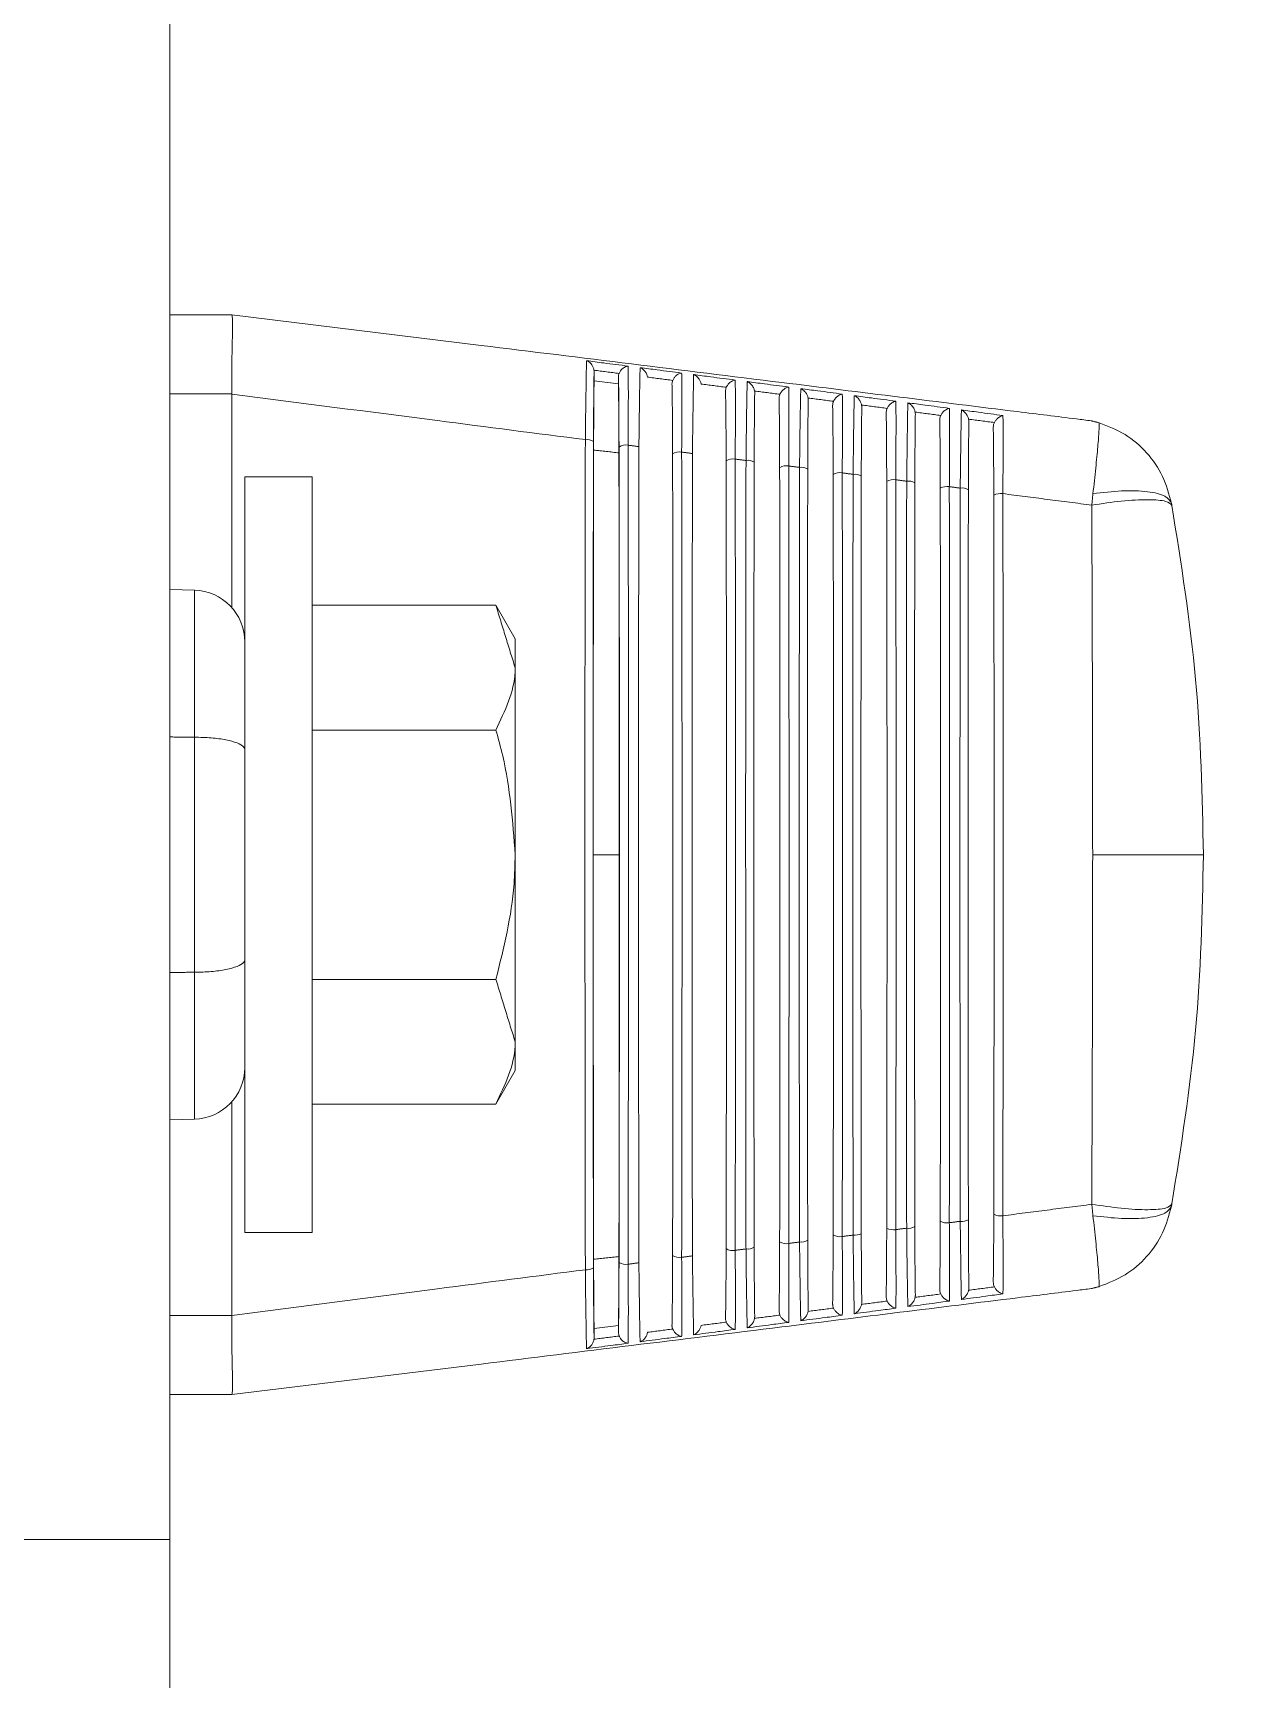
# Model space of a CAD drawing. Extents: x 2 to 136, y 1 to 99.
# Drawn here: x 132.576 to 133.967, y 44.336 to 46.241 of the extents above; entities that cross this region are included whole.
import ezdxf

# ---------------------------------------------------------------- set-up
doc = ezdxf.new("R2010")
doc.units = 0
doc.header["$MEASUREMENT"] = 0
doc.linetypes.add('SLD-Solid', pattern=[0])
doc.layers.add('OBJECT', color=7, linetype='CONTINUOUS')

msp = doc.modelspace()

# ---------------------------------------------------------------- linework, layer by layer
at = {"layer": 'OBJECT', "linetype": 'SLD-Solid', "lineweight": 15}
for p, q in [((132.7346, 53.47), (132.7346, 44.4974)), ((132.8066, 45.915), (132.7346, 45.915)), ((132.8066, 45.915), (132.8066, 45.915)), ((133.0953, 45.8796), (132.8066, 45.915)), ((133.226, 45.8385), (133.226, 45.8495)), ((133.2542, 45.835), (133.226, 45.8385)), ((133.2542, 45.8432), (133.2542, 45.835)), ((132.7346, 45.8234), (132.8066, 45.8234)), ((132.8066, 45.8233), (132.8066, 45.576)), ((132.8996, 45.7275), (132.8216, 45.7275)), ((132.8216, 45.7275), (132.8216, 44.8525)), ((132.8996, 45.7275), (132.8996, 44.8525)), ((132.7632, 45.5962), (132.7346, 45.597)), ((132.7632, 45.4261), (132.7632, 45.5962)), ((132.8996, 45.5787), (133.1123, 45.5787)), ((133.1346, 45.54), (133.1123, 45.5787)), ((133.1346, 45.5065), (133.1346, 45.54)), ((133.1346, 45.29), (133.1346, 45.5065)), ((132.8996, 45.4343), (133.1123, 45.4343)), ((132.7632, 45.1539), (132.7632, 45.4261)), ((133.1346, 45.29), (133.1346, 45.0735)), ((132.7632, 44.9837), (132.7632, 45.1539)), ((132.8996, 45.1457), (133.1123, 45.1457)), ((133.1346, 45.04), (133.1346, 45.0735)), ((133.1123, 45.0013), (133.1346, 45.04)), ((132.8066, 44.7567), (132.8066, 45.004)), ((132.8996, 45.0013), (133.1123, 45.0013)), ((132.7346, 44.983), (132.7632, 44.9837)), ((132.8216, 44.8525), (132.8996, 44.8525)), ((132.7346, 44.7565), (132.8066, 44.7565)), ((133.2542, 44.745), (133.226, 44.7415)), ((133.226, 44.7415), (133.226, 44.7305)), ((133.2542, 44.7368), (133.2542, 44.745)), ((133.0953, 44.7004), (132.8066, 44.665)), ((132.8066, 44.665), (132.7346, 44.665)), ((132.8066, 44.665), (132.8066, 44.665)), ((132.5466, 44.4974), (132.7346, 44.4974)), ((132.7346, 44.4974), (132.7346, 44.278))]:
    msp.add_line(p, q, dxfattribs=at)
for centre, radius, start, end in [((128.8466, 45.29), 6.655, 198.09222, 54.2519), ((128.8466, 45.29), 6.555, 288.09222, 53.62018), ((128.8466, 45.29), 6.5028, 288.09222, 53.28068), ((128.8466, 45.29), 6.4944, 288.09222, 53.2251), ((128.8466, 45.29), 6.3069, 288.09222, 51.94112), ((133.218, 45.7578), 0.0128, 54.9638, 99.4388), ((133.2628, 45.7497), 0.0146, 79.8633, 122.9875), ((133.3248, 45.7415), 0.0148, 79.977, 122.5329), ((133.3868, 45.7333), 0.015, 80.0907, 122.0712), ((133.404, 45.7333), 0.0133, 56.3729, 99.1654), ((133.4488, 45.7251), 0.0152, 80.2012, 121.616), ((133.466, 45.7251), 0.0134, 56.8451, 99.0729), ((133.5108, 45.7169), 0.0154, 80.317, 121.1525), ((133.5281, 45.7169), 0.0136, 57.331, 98.9742), ((133.5727, 45.7087), 0.0156, 80.4314, 120.6864), ((133.5901, 45.7088), 0.0138, 57.8149, 98.8744), ((133.6347, 45.7005), 0.0158, 80.554, 120.2117), ((133.6521, 45.7006), 0.014, 58.3041, 98.7733), ((133.6967, 45.6922), 0.016, 80.6785, 119.7347), ((132.7616, 45.5363), 0.06, 0, 88.5), ((132.7616, 45.0437), 0.06, 271.5, 0), ((133.6347, 44.8795), 0.0158, 239.7883, 279.446), ((133.6521, 44.8794), 0.014, 261.2267, 301.6959), ((133.6967, 44.8878), 0.016, 240.2616, 279.3253), ((133.4488, 44.8549), 0.0152, 238.3863, 279.7966), ((133.466, 44.8549), 0.0134, 260.9271, 303.1549), ((133.5108, 44.8631), 0.0153, 238.8452, 279.6884), ((133.5281, 44.8631), 0.0136, 261.0308, 302.664), ((133.5727, 44.8713), 0.0156, 239.3136, 279.5686), ((133.5901, 44.8712), 0.0138, 261.1256, 302.1851), ((133.3248, 44.8385), 0.0148, 237.4648, 280.0284), ((133.3868, 44.8467), 0.015, 237.923, 279.9121), ((133.404, 44.8467), 0.0133, 260.8346, 303.6271), ((133.218, 44.8222), 0.0128, 260.5612, 305.0362), ((133.2628, 44.8303), 0.0146, 237.0184, 280.1309)]:
    msp.add_arc(centre, radius, start, end, dxfattribs=at)
for centre, major_axis, start_param, end_param in [((133.2442, 45.29), (0, 2.2176), 1.353401, 1.788192), ((133.236, 45.29), (0, 2.217), 4.497874, 4.926904), ((133.298, 45.29), (0, 2.2137), 4.501238, 4.923539), ((133.36, 45.29), (0, 2.2105), 4.504611, 4.920167), ((133.4302, 45.29), (0, 2.2078), 1.363514, 1.778079), ((133.422, 45.29), (0, 2.2072), 4.507992, 4.916786), ((133.4922, 45.29), (0, 2.2046), 1.366901, 1.774692), ((133.484, 45.29), (0, 2.204), 4.511381, 4.913397), ((133.5542, 45.29), (0, 2.2013), 1.370296, 1.771297), ((133.546, 45.29), (0, 2.2007), 4.514778, 4.91), ((133.6162, 45.29), (0, 2.1981), 1.373699, 1.767893), ((133.608, 45.29), (0, 2.1975), 4.518183, 4.906595), ((133.6782, 45.29), (0, 2.1948), 1.377111, 1.764481), ((133.67, 45.29), (0, 2.1942), 4.521597, 4.903181)]:
    msp.add_ellipse(centre, major_axis=major_axis, ratio=0.008727, start_param=start_param, end_param=end_param, dxfattribs=at)
for points, knots in [([(132.8066, 45.915), (132.8069, 45.9136), (132.8074, 45.9109), (132.8073, 45.8901), (132.8065, 45.8604), (132.8066, 45.8355), (132.8066, 45.8234)], [0, 0, 0, 0, 0.253584, 0.507164, 0.760847, 1, 1, 1, 1]), ([(133.8017, 45.7923), (133.796, 45.793), (133.7676, 45.7966), (133.6482, 45.8113), (133.4184, 45.8398), (133.2113, 45.8653), (133.0953, 45.8796)], [0, 0, 0, 0, 0.024148, 0.120739, 0.507103, 1, 1, 1, 1]), ([(133.2159, 45.7705), (133.2159, 45.7769), (133.2162, 45.7964), (133.2166, 45.8256), (133.217, 45.8486), (133.2172, 45.8585), (133.2173, 45.8612), (133.2173, 45.8619)], [0, 0, 0, 0, 0.147377, 0.444497, 0.741155, 0.940222, 1, 1, 1, 1]), ([(133.2259, 45.8509), (133.2257, 45.852), (133.2252, 45.8543), (133.2231, 45.8578), (133.2204, 45.8604), (133.2183, 45.8615), (133.2174, 45.8618), (133.2173, 45.8619)], [0, 0, 0, 0, 0.192784, 0.429644, 0.749307, 0.992251, 1, 1, 1, 1]), ([(133.2173, 45.8619), (133.2239, 45.861), (133.24, 45.8589), (133.256, 45.8569), (133.2654, 45.8556)], [0, 0, 0, 0, 0.412558, 1, 1, 1, 1]), ([(133.2259, 45.8509), (133.2259, 45.8509), (133.226, 45.8504), (133.226, 45.85), (133.226, 45.8495)], [0, 0, 0, 0, 0.020415, 1, 1, 1, 1]), ([(133.2654, 45.8556), (133.2654, 45.8556), (133.2642, 45.8555), (133.2619, 45.8548), (133.2588, 45.8528), (133.2564, 45.8501), (133.2555, 45.8481), (133.255, 45.8471)], [0, 0, 0, 0, 0.007981, 0.299102, 0.602917, 0.800707, 1, 1, 1, 1]), ([(133.2654, 45.8556), (133.2654, 45.855), (133.2655, 45.8527), (133.2656, 45.8441), (133.2657, 45.824), (133.2656, 45.7941), (133.2655, 45.7726), (133.2654, 45.7641)], [0, 0, 0, 0, 0.059552, 0.208065, 0.505163, 0.802607, 1, 1, 1, 1]), ([(133.2779, 45.7624), (133.278, 45.7689), (133.2782, 45.7884), (133.2786, 45.8176), (133.279, 45.8405), (133.2792, 45.8504), (133.2793, 45.8532), (133.2793, 45.8538)], [0, 0, 0, 0, 0.148954, 0.44926, 0.7491, 0.940502, 1, 1, 1, 1]), ([(133.2879, 45.8429), (133.2876, 45.844), (133.2871, 45.8464), (133.285, 45.8499), (133.2823, 45.8524), (133.2802, 45.8535), (133.2794, 45.8538), (133.2793, 45.8538)], [0, 0, 0, 0, 0.197186, 0.440794, 0.768921, 0.992186, 1, 1, 1, 1]), ([(133.2793, 45.8538), (133.2859, 45.853), (133.302, 45.8509), (133.318, 45.8488), (133.3274, 45.8476)], [0, 0, 0, 0, 0.412524, 1, 1, 1, 1]), ([(133.226, 45.8495), (133.2259, 45.8446), (133.2257, 45.8349), (133.2255, 45.8061), (133.2254, 45.7814), (133.2253, 45.7683)], [0, 0, 0, 0, 0.320863, 0.641682, 1, 1, 1, 1]), ([(133.226, 45.8385), (133.2259, 45.831), (133.2257, 45.8159), (133.2255, 45.7858), (133.2255, 45.7657), (133.2255, 45.7584)], [0, 0, 0, 0, 0.390005, 0.779955, 1, 1, 1, 1]), ([(133.2542, 45.8432), (133.2543, 45.8444), (133.2545, 45.8458), (133.2549, 45.847), (133.255, 45.8471)], [0, 0, 0, 0, 0.904066, 1, 1, 1, 1]), ([(133.2549, 45.7619), (133.2548, 45.7738), (133.2548, 45.7975), (133.2546, 45.8271), (133.2543, 45.8377), (133.2542, 45.8432)], [0, 0, 0, 0, 0.327832, 0.655734, 1, 1, 1, 1]), ([(133.2548, 45.7552), (133.2547, 45.7681), (133.2547, 45.794), (133.2544, 45.8204), (133.2543, 45.8313), (133.2542, 45.835)], [0, 0, 0, 0, 0.396562, 0.793191, 1, 1, 1, 1]), ([(133.3162, 45.835), (133.3163, 45.8362), (133.3165, 45.8377), (133.317, 45.839), (133.317, 45.8391)], [0, 0, 0, 0, 0.873723, 1, 1, 1, 1]), ([(133.3169, 45.754), (133.3168, 45.7658), (133.3168, 45.7896), (133.3165, 45.8189), (133.3163, 45.8296), (133.3162, 45.835)], [0, 0, 0, 0, 0.331872, 0.663816, 1, 1, 1, 1]), ([(133.3274, 45.8476), (133.3274, 45.8476), (133.3263, 45.8474), (133.324, 45.8468), (133.321, 45.8448), (133.3185, 45.8421), (133.3175, 45.8401), (133.317, 45.8391)], [0, 0, 0, 0, 0.008059, 0.282723, 0.5938, 0.796114, 1, 1, 1, 1]), ([(133.3274, 45.8476), (133.3274, 45.8469), (133.3275, 45.8445), (133.3276, 45.8356), (133.3277, 45.8151), (133.3276, 45.7853), (133.3274, 45.7642), (133.3274, 45.7561)], [0, 0, 0, 0, 0.059276, 0.209421, 0.509831, 0.810599, 1, 1, 1, 1]), ([(133.3399, 45.7544), (133.34, 45.7609), (133.3402, 45.7804), (133.3406, 45.8097), (133.341, 45.8323), (133.3412, 45.8423), (133.3413, 45.8451), (133.3413, 45.8458)], [0, 0, 0, 0, 0.150604, 0.454245, 0.75741, 0.940779, 1, 1, 1, 1]), ([(133.3499, 45.8349), (133.3496, 45.836), (133.349, 45.8384), (133.3468, 45.8419), (133.3441, 45.8444), (133.3421, 45.8455), (133.3414, 45.8458), (133.3413, 45.8458)], [0, 0, 0, 0, 0.201833, 0.452548, 0.789383, 0.992118, 1, 1, 1, 1]), ([(133.3413, 45.8458), (133.3479, 45.8449), (133.364, 45.8428), (133.38, 45.8407), (133.3894, 45.8395)], [0, 0, 0, 0, 0.412499, 1, 1, 1, 1]), ([(133.3894, 45.8395), (133.3894, 45.8395), (133.3886, 45.8394), (133.3866, 45.8388), (133.3836, 45.8371), (133.3808, 45.8343), (133.3796, 45.8321), (133.3791, 45.8311)], [0, 0, 0, 0, 0.008151, 0.206913, 0.537757, 0.791264, 1, 1, 1, 1]), ([(133.3894, 45.8395), (133.3894, 45.8388), (133.3895, 45.8362), (133.3896, 45.8271), (133.3897, 45.8062), (133.3896, 45.7764), (133.3894, 45.7558), (133.3894, 45.748)], [0, 0, 0, 0, 0.059002, 0.210856, 0.514734, 0.818981, 1, 1, 1, 1]), ([(133.4019, 45.7464), (133.402, 45.7529), (133.4022, 45.7724), (133.4026, 45.8018), (133.403, 45.8242), (133.4032, 45.8341), (133.4033, 45.837), (133.4033, 45.8377)], [0, 0, 0, 0, 0.152334, 0.459462, 0.76611, 0.941054, 1, 1, 1, 1]), ([(133.4118, 45.8268), (133.4116, 45.8279), (133.4109, 45.8304), (133.4086, 45.8339), (133.406, 45.8364), (133.4041, 45.8374), (133.4034, 45.8377), (133.4033, 45.8377)], [0, 0, 0, 0, 0.206755, 0.464931, 0.810733, 0.99205, 1, 1, 1, 1]), ([(133.4033, 45.8377), (133.4099, 45.8368), (133.426, 45.8347), (133.442, 45.8326), (133.4514, 45.8314)], [0, 0, 0, 0, 0.412461, 1, 1, 1, 1]), ([(132.8066, 45.8233), (132.8859, 45.813), (133.0224, 45.7954), (133.1588, 45.7778), (133.2159, 45.7705)], [0, 0, 0, 0, 0.58145, 1, 1, 1, 1]), ([(133.3782, 45.8268), (133.3783, 45.828), (133.3785, 45.8295), (133.379, 45.8309), (133.3791, 45.8311)], [0, 0, 0, 0, 0.845417, 1, 1, 1, 1]), ([(133.3788, 45.746), (133.3788, 45.7579), (133.3788, 45.7817), (133.3785, 45.8106), (133.3783, 45.8214), (133.3782, 45.8268)], [0, 0, 0, 0, 0.336122, 0.672317, 1, 1, 1, 1]), ([(133.412, 45.8249), (133.4119, 45.8195), (133.4117, 45.8086), (133.4115, 45.7797), (133.4114, 45.7561), (133.4114, 45.7444)], [0, 0, 0, 0, 0.333137, 0.666223, 1, 1, 1, 1]), ([(133.4118, 45.8268), (133.4119, 45.8267), (133.412, 45.8261), (133.412, 45.8254), (133.412, 45.8249)], [0, 0, 0, 0, 0.214236, 1, 1, 1, 1]), ([(133.4402, 45.8185), (133.4403, 45.8198), (133.4405, 45.8213), (133.4411, 45.8227), (133.4412, 45.823)], [0, 0, 0, 0, 0.819079, 1, 1, 1, 1]), ([(133.4408, 45.738), (133.4408, 45.7499), (133.4407, 45.7737), (133.4405, 45.8024), (133.4403, 45.8133), (133.4402, 45.8185)], [0, 0, 0, 0, 0.340602, 0.681277, 1, 1, 1, 1]), ([(133.4514, 45.8314), (133.4514, 45.8314), (133.4507, 45.8313), (133.4487, 45.8307), (133.4458, 45.8291), (133.4429, 45.8262), (133.4417, 45.824), (133.4412, 45.823)], [0, 0, 0, 0, 0.008233, 0.187014, 0.525643, 0.786196, 1, 1, 1, 1]), ([(133.4514, 45.8314), (133.4514, 45.8306), (133.4515, 45.8279), (133.4516, 45.8185), (133.4517, 45.7972), (133.4516, 45.7676), (133.4514, 45.7473), (133.4514, 45.74)], [0, 0, 0, 0, 0.058731, 0.212374, 0.519887, 0.827778, 1, 1, 1, 1]), ([(133.4639, 45.7384), (133.464, 45.7449), (133.4642, 45.7645), (133.4646, 45.7939), (133.465, 45.8161), (133.4652, 45.8259), (133.4653, 45.8288), (133.4653, 45.8295)], [0, 0, 0, 0, 0.154143, 0.464926, 0.775222, 0.941326, 1, 1, 1, 1]), ([(133.4738, 45.8187), (133.4735, 45.8199), (133.4728, 45.8224), (133.4705, 45.8259), (133.4678, 45.8283), (133.466, 45.8293), (133.4654, 45.8295), (133.4653, 45.8295)], [0, 0, 0, 0, 0.211945, 0.477994, 0.832959, 0.991973, 1, 1, 1, 1]), ([(133.4653, 45.8295), (133.4719, 45.8287), (133.488, 45.8266), (133.504, 45.8245), (133.5134, 45.8232)], [0, 0, 0, 0, 0.41243, 1, 1, 1, 1]), ([(133.474, 45.8167), (133.4739, 45.811), (133.4737, 45.7998), (133.4735, 45.7708), (133.4734, 45.7477), (133.4734, 45.7364)], [0, 0, 0, 0, 0.337675, 0.675297, 1, 1, 1, 1]), ([(133.4738, 45.8187), (133.4738, 45.8186), (133.474, 45.8179), (133.474, 45.8172), (133.474, 45.8167)], [0, 0, 0, 0, 0.257499, 1, 1, 1, 1]), ([(133.5022, 45.8102), (133.5023, 45.8115), (133.5025, 45.8131), (133.5031, 45.8146), (133.5032, 45.8149)], [0, 0, 0, 0, 0.794527, 1, 1, 1, 1]), ([(133.5134, 45.8232), (133.5134, 45.8232), (133.5128, 45.8231), (133.5109, 45.8226), (133.508, 45.821), (133.505, 45.8181), (133.5038, 45.8159), (133.5032, 45.8149)], [0, 0, 0, 0, 0.00834, 0.166408, 0.512973, 0.78086, 1, 1, 1, 1]), ([(133.5134, 45.8232), (133.5134, 45.8224), (133.5135, 45.8196), (133.5136, 45.8099), (133.5136, 45.7881), (133.5135, 45.7586), (133.5134, 45.7388), (133.5133, 45.732)], [0, 0, 0, 0, 0.058464, 0.213982, 0.525308, 0.837022, 1, 1, 1, 1]), ([(133.5259, 45.7304), (133.526, 45.7369), (133.5262, 45.7565), (133.5266, 45.7859), (133.527, 45.8079), (133.5272, 45.8178), (133.5273, 45.8206), (133.5273, 45.8214)], [0, 0, 0, 0, 0.156042, 0.470659, 0.784781, 0.941595, 1, 1, 1, 1]), ([(133.5358, 45.8106), (133.5354, 45.8117), (133.5347, 45.8143), (133.5323, 45.8179), (133.5297, 45.8202), (133.5279, 45.8211), (133.5274, 45.8214), (133.5273, 45.8214)], [0, 0, 0, 0, 0.217462, 0.491763, 0.856162, 0.991897, 1, 1, 1, 1]), ([(133.5273, 45.8214), (133.5339, 45.8205), (133.55, 45.8184), (133.566, 45.8163), (133.5754, 45.815)], [0, 0, 0, 0, 0.412395, 1, 1, 1, 1]), ([(133.5754, 45.815), (133.5754, 45.815), (133.5748, 45.8149), (133.573, 45.8144), (133.5702, 45.8128), (133.5672, 45.81), (133.5659, 45.8077), (133.5653, 45.8067)], [0, 0, 0, 0, 0.008435, 0.145045, 0.499687, 0.77523, 1, 1, 1, 1]), ([(133.5754, 45.815), (133.5754, 45.8142), (133.5755, 45.8113), (133.5756, 45.8012), (133.5756, 45.779), (133.5755, 45.7497), (133.5754, 45.7303), (133.5753, 45.724)], [0, 0, 0, 0, 0.058197, 0.215686, 0.531014, 0.846742, 1, 1, 1, 1]), ([(133.588, 45.7224), (133.588, 45.7289), (133.5883, 45.7485), (133.5887, 45.778), (133.589, 45.7998), (133.5892, 45.8095), (133.5893, 45.8124), (133.5893, 45.8132)], [0, 0, 0, 0, 0.158036, 0.476676, 0.794816, 0.94186, 1, 1, 1, 1]), ([(133.5977, 45.8024), (133.5974, 45.8036), (133.5966, 45.8062), (133.5941, 45.8098), (133.5915, 45.812), (133.5898, 45.8129), (133.5894, 45.8131), (133.5893, 45.8132)], [0, 0, 0, 0, 0.22327, 0.506267, 0.88029, 0.991786, 1, 1, 1, 1]), ([(133.5893, 45.8132), (133.5959, 45.8123), (133.612, 45.8101), (133.628, 45.808), (133.6374, 45.8067)], [0, 0, 0, 0, 0.412358, 1, 1, 1, 1]), ([(133.5028, 45.73), (133.5028, 45.742), (133.5027, 45.7658), (133.5025, 45.7941), (133.5023, 45.805), (133.5022, 45.8102)], [0, 0, 0, 0, 0.345326, 0.690724, 1, 1, 1, 1]), ([(133.536, 45.8083), (133.5359, 45.8025), (133.5357, 45.7909), (133.5355, 45.7619), (133.5354, 45.7393), (133.5354, 45.7284)], [0, 0, 0, 0, 0.342466, 0.684876, 1, 1, 1, 1]), ([(133.5358, 45.8106), (133.5358, 45.8104), (133.5359, 45.8096), (133.536, 45.8089), (133.536, 45.8083)], [0, 0, 0, 0, 0.29357, 1, 1, 1, 1]), ([(133.5642, 45.8018), (133.5644, 45.8031), (133.5645, 45.8048), (133.5652, 45.8064), (133.5653, 45.8067)], [0, 0, 0, 0, 0.771753, 1, 1, 1, 1]), ([(133.5648, 45.7221), (133.5648, 45.734), (133.5647, 45.7579), (133.5645, 45.7859), (133.5643, 45.7968), (133.5642, 45.8018)], [0, 0, 0, 0, 0.350316, 0.700706, 1, 1, 1, 1]), ([(133.598, 45.8), (133.5979, 45.794), (133.5977, 45.782), (133.5975, 45.753), (133.5975, 45.7308), (133.5974, 45.7204)], [0, 0, 0, 0, 0.34753, 0.695002, 1, 1, 1, 1]), ([(133.5977, 45.8024), (133.5978, 45.8022), (133.5979, 45.8014), (133.598, 45.8005), (133.598, 45.8)], [0, 0, 0, 0, 0.324157, 1, 1, 1, 1]), ([(133.6262, 45.7934), (133.6264, 45.7948), (133.6265, 45.7965), (133.6272, 45.7981), (133.6274, 45.7985)], [0, 0, 0, 0, 0.750473, 1, 1, 1, 1]), ([(133.6374, 45.8067), (133.6374, 45.8067), (133.6369, 45.8066), (133.6352, 45.8062), (133.6324, 45.8047), (133.6293, 45.8018), (133.628, 45.7995), (133.6274, 45.7985)], [0, 0, 0, 0, 0.008542, 0.122923, 0.485792, 0.769311, 1, 1, 1, 1]), ([(133.6374, 45.8067), (133.6374, 45.8059), (133.6375, 45.8028), (133.6376, 45.7925), (133.6376, 45.7699), (133.6375, 45.7407), (133.6374, 45.7218), (133.6373, 45.716)], [0, 0, 0, 0, 0.057936, 0.217495, 0.53703, 0.856976, 1, 1, 1, 1]), ([(133.65, 45.7144), (133.65, 45.7209), (133.6503, 45.7405), (133.6507, 45.7701), (133.651, 45.7916), (133.6512, 45.8013), (133.6513, 45.8041), (133.6513, 45.8049)], [0, 0, 0, 0, 0.16013, 0.483001, 0.805362, 0.942124, 1, 1, 1, 1]), ([(133.6597, 45.7942), (133.6593, 45.7954), (133.6585, 45.798), (133.6559, 45.8017), (133.6534, 45.8038), (133.6517, 45.8047), (133.6514, 45.8049), (133.6513, 45.8049)], [0, 0, 0, 0, 0.229449, 0.521602, 0.905435, 0.991712, 1, 1, 1, 1]), ([(133.6513, 45.8049), (133.6579, 45.804), (133.674, 45.8019), (133.69, 45.7997), (133.6994, 45.7984)], [0, 0, 0, 0, 0.412318, 1, 1, 1, 1]), ([(133.6597, 45.7942), (133.6598, 45.7939), (133.6599, 45.793), (133.66, 45.7922), (133.66, 45.7916)], [0, 0, 0, 0, 0.349878, 1, 1, 1, 1]), ([(133.6994, 45.7984), (133.6994, 45.7984), (133.699, 45.7984), (133.6973, 45.7979), (133.6946, 45.7964), (133.6915, 45.7936), (133.6901, 45.7913), (133.6895, 45.7903)], [0, 0, 0, 0, 0.008654, 0.099988, 0.471215, 0.763091, 1, 1, 1, 1]), ([(133.6994, 45.7984), (133.6994, 45.7976), (133.6995, 45.7944), (133.6996, 45.7837), (133.6996, 45.7607), (133.6995, 45.7317), (133.6993, 45.7133), (133.6993, 45.708)], [0, 0, 0, 0, 0.057678, 0.219413, 0.543377, 0.867765, 1, 1, 1, 1]), ([(133.6268, 45.7141), (133.6268, 45.726), (133.6267, 45.7499), (133.6265, 45.7776), (133.6263, 45.7885), (133.6262, 45.7934)], [0, 0, 0, 0, 0.355594, 0.711265, 1, 1, 1, 1]), ([(133.66, 45.7916), (133.6599, 45.7854), (133.6597, 45.773), (133.6595, 45.744), (133.6595, 45.7223), (133.6594, 45.7125)], [0, 0, 0, 0, 0.352893, 0.705725, 1, 1, 1, 1]), ([(133.6882, 45.785), (133.6884, 45.7863), (133.6885, 45.7882), (133.6893, 45.7898), (133.6895, 45.7903)], [0, 0, 0, 0, 0.730749, 1, 1, 1, 1]), ([(133.6888, 45.7061), (133.6887, 45.7181), (133.6887, 45.742), (133.6885, 45.7693), (133.6883, 45.7802), (133.6882, 45.785)], [0, 0, 0, 0, 0.361187, 0.722454, 1, 1, 1, 1]), ([(133.8109, 45.79), (133.8108, 45.7873), (133.8108, 45.7818), (133.8094, 45.7631), (133.807, 45.7384), (133.8048, 45.718), (133.8036, 45.7079)], [0, 0, 0, 0, 0.25, 0.499999, 0.75, 1, 1, 1, 1]), ([(133.8946, 45.6967), (133.8917, 45.7074), (133.886, 45.7287), (133.8668, 45.756), (133.8417, 45.778), (133.8211, 45.786), (133.8109, 45.79)], [0, 0, 0, 0, 0.250001, 0.499999, 0.750001, 1, 1, 1, 1]), ([(133.2159, 44.8095), (133.2159, 44.8161), (133.2158, 44.8486), (133.2156, 44.9864), (133.2154, 45.2108), (133.2154, 45.5011), (133.2157, 45.6807), (133.2159, 45.7705)], [0, 0, 0, 0, 0.020664, 0.103331, 0.434809, 0.717404, 1, 1, 1, 1]), ([(133.225, 45.29), (133.225, 45.3688), (133.2251, 45.5263), (133.2253, 45.6811), (133.2255, 45.7584)], [0, 0, 0, 0, 0.500491, 1, 1, 1, 1]), ([(133.2654, 45.7641), (133.2654, 45.7575), (133.2655, 45.7249), (133.2657, 45.5871), (133.2659, 45.3648), (133.2658, 45.079), (133.2655, 44.9036), (133.2654, 44.8159)], [0, 0, 0, 0, 0.020946, 0.104745, 0.44076, 0.72038, 1, 1, 1, 1]), ([(133.2779, 44.8176), (133.2779, 44.8241), (133.2778, 44.8567), (133.2776, 44.9945), (133.2774, 45.2163), (133.2775, 45.501), (133.2777, 45.6753), (133.2779, 45.7624)], [0, 0, 0, 0, 0.021019, 0.105106, 0.44228, 0.72114, 1, 1, 1, 1]), ([(133.3274, 45.7561), (133.3274, 45.7495), (133.3275, 45.7169), (133.3277, 45.579), (133.3279, 45.3593), (133.3278, 45.079), (133.3275, 44.909), (133.3274, 44.8239)], [0, 0, 0, 0, 0.021311, 0.106568, 0.448432, 0.724216, 1, 1, 1, 1]), ([(133.2548, 45.7552), (133.2549, 45.6619), (133.2552, 45.5079), (133.2552, 45.3516), (133.2552, 45.29)], [0, 0, 0, 0, 0.605765, 1, 1, 1, 1]), ([(133.3399, 44.8256), (133.3399, 44.8321), (133.3398, 44.8647), (133.3396, 45.0027), (133.3394, 45.2218), (133.3395, 45.501), (133.3398, 45.67), (133.3399, 45.7544)], [0, 0, 0, 0, 0.021386, 0.106942, 0.450009, 0.725004, 1, 1, 1, 1]), ([(133.3894, 45.748), (133.3894, 45.7415), (133.3894, 45.7089), (133.3897, 45.5708), (133.3898, 45.3538), (133.3898, 45.0791), (133.3895, 44.9143), (133.3894, 44.832)], [0, 0, 0, 0, 0.021688, 0.108455, 0.456373, 0.728186, 1, 1, 1, 1]), ([(133.4019, 44.8336), (133.4019, 44.8401), (133.4018, 44.8727), (133.4016, 45.0108), (133.4015, 45.2273), (133.4015, 45.5009), (133.4018, 45.6646), (133.4019, 45.7464)], [0, 0, 0, 0, 0.021766, 0.108843, 0.45801, 0.729005, 1, 1, 1, 1]), ([(133.4514, 45.74), (133.4514, 45.7335), (133.4514, 45.7008), (133.4516, 45.5627), (133.4518, 45.3483), (133.4517, 45.0791), (133.4515, 44.9197), (133.4514, 44.84)], [0, 0, 0, 0, 0.022079, 0.110409, 0.464597, 0.732299, 1, 1, 1, 1]), ([(133.4639, 44.8416), (133.4639, 44.8481), (133.4639, 44.8808), (133.4636, 45.0189), (133.4635, 45.2328), (133.4636, 45.5009), (133.4638, 45.6592), (133.4639, 45.7384)], [0, 0, 0, 0, 0.02216, 0.110812, 0.466297, 0.733148, 1, 1, 1, 1]), ([(133.5133, 45.732), (133.5134, 45.7255), (133.5134, 45.6928), (133.5136, 45.5546), (133.5138, 45.3428), (133.5137, 45.0791), (133.5135, 44.925), (133.5133, 44.848)], [0, 0, 0, 0, 0.022484, 0.112433, 0.473119, 0.73656, 1, 1, 1, 1]), ([(133.5259, 44.8496), (133.5259, 44.8561), (133.5259, 44.8888), (133.5257, 45.027), (133.5255, 45.2383), (133.5256, 45.5008), (133.5258, 45.6539), (133.5259, 45.7304)], [0, 0, 0, 0, 0.022568, 0.112852, 0.474885, 0.737443, 1, 1, 1, 1]), ([(133.5753, 45.724), (133.5753, 45.7175), (133.5754, 45.6848), (133.5756, 45.5465), (133.5757, 45.3374), (133.5757, 45.0792), (133.5754, 44.9304), (133.5753, 44.856)], [0, 0, 0, 0, 0.022904, 0.114532, 0.481956, 0.740978, 1, 1, 1, 1]), ([(133.588, 44.8576), (133.5879, 44.8642), (133.5879, 44.8969), (133.5877, 45.0352), (133.5875, 45.2438), (133.5876, 45.5008), (133.5878, 45.6485), (133.588, 45.7224)], [0, 0, 0, 0, 0.022991, 0.114969, 0.483793, 0.741896, 1, 1, 1, 1]), ([(133.6373, 45.716), (133.6373, 45.7095), (133.6374, 45.6767), (133.6376, 45.5384), (133.6377, 45.3319), (133.6376, 45.0792), (133.6374, 44.9357), (133.6373, 44.864)], [0, 0, 0, 0, 0.023339, 0.116711, 0.491126, 0.745563, 1, 1, 1, 1]), ([(133.65, 44.8656), (133.65, 44.8722), (133.6499, 44.9049), (133.6497, 45.0433), (133.6496, 45.2492), (133.6497, 45.5008), (133.6499, 45.6432), (133.65, 45.7144)], [0, 0, 0, 0, 0.02343, 0.117164, 0.493038, 0.746519, 1, 1, 1, 1]), ([(133.6993, 45.708), (133.6993, 45.7014), (133.6994, 45.6687), (133.6996, 45.5302), (133.6997, 45.3264), (133.6996, 45.0793), (133.6994, 44.9411), (133.6993, 44.872)], [0, 0, 0, 0, 0.023792, 0.118973, 0.500647, 0.750324, 1, 1, 1, 1]), ([(133.895, 45.6943), (133.8934, 45.6961), (133.8901, 45.6998), (133.8687, 45.7015), (133.838, 45.7), (133.8139, 45.6964), (133.8023, 45.6947)], [0, 0, 0, 0, 0.24117, 0.5, 0.758828, 1, 1, 1, 1]), ([(133.8946, 45.6967), (133.8928, 45.6997), (133.8892, 45.7058), (133.8681, 45.7109), (133.8384, 45.712), (133.8149, 45.7092), (133.8036, 45.7079)], [0, 0, 0, 0, 0.241561, 0.499999, 0.758437, 1, 1, 1, 1]), ([(133.8023, 45.6947), (133.8025, 45.6282), (133.8031, 45.4941), (133.8032, 45.3584), (133.8033, 45.29)], [0, 0, 0, 0, 0.496376, 1, 1, 1, 1]), ([(133.9316, 45.29), (133.9301, 45.3578), (133.927, 45.4934), (133.9057, 45.6273), (133.895, 45.6943)], [0, 0, 0, 0, 0.5, 1, 1, 1, 1]), ([(133.1346, 45.5065), (133.1346, 45.5048), (133.1343, 45.4804), (133.1229, 45.4565), (133.1123, 45.4343)], [0, 0, 0, 0, 0.070213, 1, 1, 1, 1]), ([(133.1123, 45.4343), (133.1151, 45.4244), (133.1282, 45.3774), (133.1318, 45.3286), (133.1346, 45.29)], [0, 0, 0, 0, 0.211002, 1, 1, 1, 1]), ([(132.8216, 45.4113), (132.8216, 45.4113), (132.8216, 45.4125), (132.8203, 45.4153), (132.8136, 45.4195), (132.8004, 45.4231), (132.783, 45.4256), (132.7698, 45.4259), (132.7632, 45.4261)], [0, 0, 0, 0, 0.004673, 0.146674, 0.365342, 0.578503, 0.789208, 1, 1, 1, 1]), ([(133.1346, 45.29), (133.1344, 45.2787), (133.1333, 45.2298), (133.1214, 45.1822), (133.1123, 45.1457)], [0, 0, 0, 0, 0.231849, 1, 1, 1, 1]), ([(133.225, 45.29), (133.225, 45.2112), (133.2251, 45.0537), (133.2253, 44.8989), (133.2255, 44.8216)], [0, 0, 0, 0, 0.500491, 1, 1, 1, 1]), ([(133.2548, 44.8248), (133.2549, 44.9181), (133.2552, 45.0721), (133.2552, 45.2284), (133.2552, 45.29)], [0, 0, 0, 0, 0.605766, 1, 1, 1, 1]), ([(133.8023, 44.8853), (133.8025, 44.9518), (133.8031, 45.0859), (133.8032, 45.2216), (133.8033, 45.29)], [0, 0, 0, 0, 0.496376, 1, 1, 1, 1]), ([(133.9316, 45.29), (133.9299, 45.29), (133.9262, 45.29), (133.8967, 45.29), (133.8537, 45.29), (133.8197, 45.29), (133.8033, 45.29)], [0, 0, 0, 0, 0.240773, 0.5, 0.759226, 1, 1, 1, 1]), ([(133.9316, 45.29), (133.9301, 45.2222), (133.927, 45.0866), (133.9057, 44.9527), (133.895, 44.8857)], [0, 0, 0, 0, 0.5, 1, 1, 1, 1]), ([(132.7632, 45.1539), (132.7698, 45.1541), (132.783, 45.1544), (132.8004, 45.1569), (132.8136, 45.1605), (132.8203, 45.1647), (132.8216, 45.1675), (132.8216, 45.1687), (132.8216, 45.1687)], [0, 0, 0, 0, 0.210792, 0.421498, 0.634658, 0.853326, 0.995327, 1, 1, 1, 1]), ([(133.1346, 45.0735), (133.1346, 45.0718), (133.1343, 45.0474), (133.1229, 45.0235), (133.1123, 45.0013)], [0, 0, 0, 0, 0.070214, 1, 1, 1, 1]), ([(133.895, 44.8857), (133.8934, 44.8839), (133.8901, 44.8802), (133.8687, 44.8785), (133.838, 44.88), (133.8139, 44.8836), (133.8023, 44.8853)], [0, 0, 0, 0, 0.24117, 0.5, 0.758828, 1, 1, 1, 1]), ([(133.8946, 44.8833), (133.8928, 44.8803), (133.8892, 44.8742), (133.8681, 44.8691), (133.8384, 44.868), (133.8149, 44.8708), (133.8036, 44.8721)], [0, 0, 0, 0, 0.24156, 0.499999, 0.758437, 1, 1, 1, 1]), ([(133.8946, 44.8833), (133.8917, 44.8726), (133.886, 44.8513), (133.8668, 44.824), (133.8417, 44.8019), (133.8211, 44.794), (133.8109, 44.79)], [0, 0, 0, 0, 0.250001, 0.499999, 0.750001, 1, 1, 1, 1]), ([(133.6262, 44.7866), (133.6263, 44.7928), (133.6265, 44.8051), (133.6267, 44.8342), (133.6268, 44.856), (133.6268, 44.8659)], [0, 0, 0, 0, 0.352325, 0.704581, 1, 1, 1, 1]), ([(133.6373, 44.864), (133.6374, 44.8575), (133.6375, 44.8378), (133.6376, 44.8082), (133.6376, 44.7866), (133.6375, 44.7769), (133.6374, 44.7741), (133.6374, 44.7733)], [0, 0, 0, 0, 0.15955, 0.481991, 0.803961, 0.942061, 1, 1, 1, 1]), ([(133.6513, 44.7751), (133.6513, 44.7759), (133.6512, 44.779), (133.651, 44.7894), (133.6506, 44.812), (133.6503, 44.8411), (133.65, 44.8599), (133.65, 44.8656)], [0, 0, 0, 0, 0.057873, 0.21801, 0.538017, 0.858387, 1, 1, 1, 1]), ([(133.6594, 44.8675), (133.6595, 44.8556), (133.6595, 44.8318), (133.6597, 44.8042), (133.6599, 44.7933), (133.66, 44.7884)], [0, 0, 0, 0, 0.356146, 0.712375, 1, 1, 1, 1]), ([(133.6882, 44.795), (133.6883, 44.8014), (133.6885, 44.8142), (133.6887, 44.8432), (133.6888, 44.8645), (133.6888, 44.8739)], [0, 0, 0, 0, 0.357963, 0.715855, 1, 1, 1, 1]), ([(133.6993, 44.872), (133.6993, 44.8655), (133.6995, 44.8458), (133.6996, 44.8161), (133.6996, 44.7948), (133.6995, 44.7851), (133.6994, 44.7824), (133.6994, 44.7816)], [0, 0, 0, 0, 0.161731, 0.488573, 0.814942, 0.942319, 1, 1, 1, 1]), ([(133.8109, 44.79), (133.8108, 44.7927), (133.8108, 44.7982), (133.8094, 44.8169), (133.807, 44.8416), (133.8048, 44.862), (133.8036, 44.8721)], [0, 0, 0, 0, 0.25, 0.5, 0.75, 1, 1, 1, 1]), ([(133.4402, 44.7615), (133.4403, 44.7671), (133.4405, 44.7783), (133.4407, 44.8074), (133.4408, 44.8306), (133.4408, 44.842)], [0, 0, 0, 0, 0.337219, 0.67438, 1, 1, 1, 1]), ([(133.4653, 44.7504), (133.4653, 44.7512), (133.4652, 44.7539), (133.465, 44.7634), (133.4646, 44.7847), (133.4642, 44.8142), (133.464, 44.8344), (133.4639, 44.8416)], [0, 0, 0, 0, 0.058671, 0.212822, 0.520728, 0.828955, 1, 1, 1, 1]), ([(133.4734, 44.8436), (133.4734, 44.8317), (133.4735, 44.808), (133.4737, 44.7794), (133.4739, 44.7686), (133.474, 44.7633)], [0, 0, 0, 0, 0.340987, 0.682053, 1, 1, 1, 1]), ([(133.5022, 44.7698), (133.5023, 44.7756), (133.5025, 44.7872), (133.5027, 44.8163), (133.5028, 44.839), (133.5028, 44.85)], [0, 0, 0, 0, 0.341977, 0.683893, 1, 1, 1, 1]), ([(133.5133, 44.848), (133.5134, 44.8415), (133.5135, 44.8219), (133.5136, 44.7923), (133.5136, 44.7703), (133.5135, 44.7604), (133.5134, 44.7576), (133.5134, 44.7568)], [0, 0, 0, 0, 0.155512, 0.469777, 0.783592, 0.941533, 1, 1, 1, 1]), ([(133.5273, 44.7586), (133.5273, 44.7594), (133.5272, 44.7622), (133.527, 44.772), (133.5266, 44.7938), (133.5262, 44.8232), (133.526, 44.8429), (133.5259, 44.8496)], [0, 0, 0, 0, 0.058402, 0.214453, 0.526192, 0.838269, 1, 1, 1, 1]), ([(133.5354, 44.8516), (133.5354, 44.8397), (133.5355, 44.8159), (133.5357, 44.7877), (133.5359, 44.7768), (133.536, 44.7716)], [0, 0, 0, 0, 0.345759, 0.691604, 1, 1, 1, 1]), ([(133.5642, 44.7782), (133.5643, 44.7842), (133.5645, 44.7962), (133.5647, 44.8252), (133.5648, 44.8475), (133.5648, 44.8579)], [0, 0, 0, 0, 0.347006, 0.693942, 1, 1, 1, 1]), ([(133.5753, 44.856), (133.5754, 44.8495), (133.5755, 44.8299), (133.5756, 44.8003), (133.5756, 44.7784), (133.5755, 44.7686), (133.5754, 44.7658), (133.5754, 44.765)], [0, 0, 0, 0, 0.157483, 0.475733, 0.793525, 0.941799, 1, 1, 1, 1]), ([(133.5893, 44.7668), (133.5893, 44.7676), (133.5892, 44.7706), (133.589, 44.7807), (133.5886, 44.8029), (133.5882, 44.8321), (133.588, 44.8514), (133.588, 44.8576)], [0, 0, 0, 0, 0.058137, 0.21618, 0.531949, 0.848067, 1, 1, 1, 1]), ([(133.5974, 44.8596), (133.5975, 44.8477), (133.5975, 44.8238), (133.5977, 44.796), (133.5979, 44.785), (133.598, 44.78)], [0, 0, 0, 0, 0.350805, 0.701695, 1, 1, 1, 1]), ([(133.226, 44.7415), (133.2259, 44.749), (133.2257, 44.7641), (133.2255, 44.7942), (133.2255, 44.8143), (133.2255, 44.8216)], [0, 0, 0, 0, 0.390007, 0.779955, 1, 1, 1, 1]), ([(133.2548, 44.8248), (133.2547, 44.8119), (133.2547, 44.786), (133.2544, 44.7596), (133.2543, 44.7487), (133.2542, 44.745)], [0, 0, 0, 0, 0.396565, 0.793191, 1, 1, 1, 1]), ([(133.3162, 44.745), (133.3163, 44.7502), (133.3165, 44.7607), (133.3168, 44.7897), (133.3168, 44.8138), (133.3169, 44.826)], [0, 0, 0, 0, 0.328436, 0.656815, 1, 1, 1, 1]), ([(133.3274, 44.8239), (133.3274, 44.8175), (133.3276, 44.7979), (133.3277, 44.7686), (133.3276, 44.7459), (133.3275, 44.7359), (133.3274, 44.7331), (133.3274, 44.7324)], [0, 0, 0, 0, 0.150137, 0.453533, 0.756489, 0.940722, 1, 1, 1, 1]), ([(133.3413, 44.7342), (133.3413, 44.7349), (133.3412, 44.7373), (133.341, 44.7462), (133.3407, 44.7667), (133.3402, 44.7965), (133.34, 44.8175), (133.3399, 44.8256)], [0, 0, 0, 0, 0.059218, 0.209833, 0.510595, 0.811654, 1, 1, 1, 1]), ([(133.3782, 44.7532), (133.3783, 44.7587), (133.3785, 44.7695), (133.3788, 44.7985), (133.3788, 44.8222), (133.3788, 44.834)], [0, 0, 0, 0, 0.332713, 0.665365, 1, 1, 1, 1]), ([(133.3894, 44.832), (133.3894, 44.8255), (133.3896, 44.8059), (133.3897, 44.7765), (133.3896, 44.754), (133.3895, 44.7441), (133.3894, 44.7412), (133.3894, 44.7405)], [0, 0, 0, 0, 0.151844, 0.458695, 0.765103, 0.940994, 1, 1, 1, 1]), ([(133.4033, 44.7423), (133.4033, 44.743), (133.4032, 44.7456), (133.403, 44.7548), (133.4027, 44.7757), (133.4022, 44.8053), (133.402, 44.8259), (133.4019, 44.8336)], [0, 0, 0, 0, 0.058942, 0.211284, 0.515533, 0.820093, 1, 1, 1, 1]), ([(133.4114, 44.8356), (133.4114, 44.8238), (133.4115, 44.8), (133.4117, 44.7712), (133.4119, 44.7604), (133.412, 44.7551)], [0, 0, 0, 0, 0.336461, 0.673003, 1, 1, 1, 1]), ([(133.4514, 44.84), (133.4514, 44.8335), (133.4516, 44.8139), (133.4517, 44.7844), (133.4516, 44.7621), (133.4515, 44.7522), (133.4514, 44.7494), (133.4514, 44.7486)], [0, 0, 0, 0, 0.153634, 0.464107, 0.77413, 0.941267, 1, 1, 1, 1]), ([(132.8066, 44.7567), (132.8859, 44.767), (133.0224, 44.7846), (133.1588, 44.8022), (133.2159, 44.8095)], [0, 0, 0, 0, 0.58145, 1, 1, 1, 1]), ([(133.2173, 44.7181), (133.2173, 44.7188), (133.2172, 44.721), (133.217, 44.7292), (133.2167, 44.749), (133.2162, 44.7788), (133.216, 44.8006), (133.2159, 44.8095)], [0, 0, 0, 0, 0.059775, 0.207162, 0.501411, 0.795934, 1, 1, 1, 1]), ([(133.2253, 44.8117), (133.2254, 44.7999), (133.2254, 44.7762), (133.2257, 44.7465), (133.2259, 44.736), (133.226, 44.7305)], [0, 0, 0, 0, 0.324206, 0.648489, 1, 1, 1, 1]), ([(133.2542, 44.7368), (133.2543, 44.7419), (133.2545, 44.752), (133.2548, 44.7809), (133.2548, 44.8054), (133.2549, 44.8181)], [0, 0, 0, 0, 0.324373, 0.648691, 1, 1, 1, 1]), ([(133.2654, 44.8159), (133.2654, 44.8095), (133.2656, 44.7899), (133.2657, 44.7607), (133.2656, 44.7378), (133.2655, 44.7278), (133.2654, 44.725), (133.2654, 44.7244)], [0, 0, 0, 0, 0.148505, 0.448597, 0.748257, 0.940445, 1, 1, 1, 1]), ([(133.2793, 44.7262), (133.2793, 44.7268), (133.2792, 44.7291), (133.279, 44.7377), (133.2787, 44.7578), (133.2782, 44.7876), (133.278, 44.809), (133.2779, 44.8176)], [0, 0, 0, 0, 0.059496, 0.20846, 0.505893, 0.803609, 1, 1, 1, 1]), ([(133.8017, 44.7877), (133.796, 44.787), (133.7676, 44.7834), (133.6482, 44.7687), (133.4184, 44.7402), (133.2113, 44.7147), (133.0953, 44.7004)], [0, 0, 0, 0, 0.024148, 0.120739, 0.507103, 1, 1, 1, 1]), ([(133.6274, 44.7815), (133.6273, 44.7816), (133.6267, 44.7829), (133.6263, 44.7846), (133.6263, 44.7862), (133.6262, 44.7866)], [0, 0, 0, 0, 0.09761, 0.79353, 1, 1, 1, 1]), ([(133.6513, 44.7751), (133.6514, 44.7751), (133.6517, 44.7753), (133.6534, 44.7762), (133.6559, 44.7783), (133.6585, 44.782), (133.6593, 44.7846), (133.6597, 44.7858)], [0, 0, 0, 0, 0.008276, 0.094562, 0.478392, 0.770564, 1, 1, 1, 1]), ([(133.6895, 44.7897), (133.6894, 44.7899), (133.6888, 44.7912), (133.6883, 44.793), (133.6883, 44.7946), (133.6882, 44.795)], [0, 0, 0, 0, 0.112359, 0.784067, 1, 1, 1, 1]), ([(133.6895, 44.7897), (133.6901, 44.7887), (133.6915, 44.7864), (133.6946, 44.7836), (133.6973, 44.7821), (133.699, 44.7816), (133.6994, 44.7816), (133.6994, 44.7816)], [0, 0, 0, 0, 0.236908, 0.528795, 0.900013, 0.991343, 1, 1, 1, 1]), ([(133.5032, 44.7651), (133.5032, 44.7652), (133.5027, 44.7664), (133.5023, 44.768), (133.5023, 44.7695), (133.5022, 44.7698)], [0, 0, 0, 0, 0.063497, 0.811435, 1, 1, 1, 1]), ([(133.5032, 44.7651), (133.5038, 44.7641), (133.505, 44.7619), (133.5079, 44.7591), (133.5108, 44.7574), (133.5127, 44.7569), (133.5134, 44.7568), (133.5134, 44.7568)], [0, 0, 0, 0, 0.216118, 0.482667, 0.82815, 0.991658, 1, 1, 1, 1]), ([(133.5273, 44.7586), (133.5274, 44.7586), (133.5279, 44.7589), (133.5297, 44.7598), (133.5323, 44.7621), (133.5347, 44.7657), (133.5354, 44.7683), (133.5358, 44.7694)], [0, 0, 0, 0, 0.008109, 0.143847, 0.508255, 0.782549, 1, 1, 1, 1]), ([(133.5754, 44.765), (133.5688, 44.7641), (133.5528, 44.762), (133.5367, 44.7599), (133.5273, 44.7586)], [0, 0, 0, 0, 0.412394, 1, 1, 1, 1]), ([(133.5653, 44.7733), (133.5653, 44.7734), (133.5647, 44.7746), (133.5643, 44.7763), (133.5643, 44.7778), (133.5642, 44.7782)], [0, 0, 0, 0, 0.081376, 0.802712, 1, 1, 1, 1]), ([(133.5653, 44.7733), (133.5659, 44.7723), (133.5671, 44.77), (133.5701, 44.7672), (133.573, 44.7656), (133.5748, 44.7651), (133.5754, 44.765), (133.5754, 44.765)], [0, 0, 0, 0, 0.220765, 0.49454, 0.847825, 0.991568, 1, 1, 1, 1]), ([(133.5893, 44.7668), (133.5894, 44.7669), (133.5898, 44.7671), (133.5915, 44.768), (133.5941, 44.7702), (133.5966, 44.7738), (133.5974, 44.7764), (133.5977, 44.7776)], [0, 0, 0, 0, 0.008208, 0.119711, 0.493735, 0.776746, 1, 1, 1, 1]), ([(133.6374, 44.7733), (133.6308, 44.7724), (133.6148, 44.7702), (133.5987, 44.7681), (133.5893, 44.7668)], [0, 0, 0, 0, 0.412352, 1, 1, 1, 1]), ([(133.6274, 44.7815), (133.628, 44.7805), (133.6293, 44.7782), (133.6323, 44.7754), (133.6351, 44.7739), (133.6369, 44.7734), (133.6374, 44.7733), (133.6374, 44.7733)], [0, 0, 0, 0, 0.225641, 0.506982, 0.86822, 0.991465, 1, 1, 1, 1]), ([(133.6994, 44.7816), (133.6928, 44.7807), (133.6768, 44.7785), (133.6607, 44.7764), (133.6513, 44.7751)], [0, 0, 0, 0, 0.412313, 1, 1, 1, 1]), ([(132.8066, 44.665), (132.8069, 44.6664), (132.8074, 44.6691), (132.8073, 44.6899), (132.8065, 44.7196), (132.8066, 44.7445), (132.8066, 44.7565)], [0, 0, 0, 0, 0.253584, 0.507164, 0.760847, 1, 1, 1, 1]), ([(133.3791, 44.7489), (133.3791, 44.7489), (133.3786, 44.7501), (133.3783, 44.7515), (133.3782, 44.753), (133.3782, 44.7532)], [0, 0, 0, 0, 0.022584, 0.82806, 1, 1, 1, 1]), ([(133.3791, 44.7489), (133.3796, 44.7479), (133.3808, 44.7457), (133.3836, 44.7429), (133.3865, 44.7412), (133.3886, 44.7406), (133.3894, 44.7405), (133.3894, 44.7405)], [0, 0, 0, 0, 0.207466, 0.460445, 0.790795, 0.991848, 1, 1, 1, 1]), ([(133.4033, 44.7423), (133.4034, 44.7423), (133.4041, 44.7426), (133.406, 44.7436), (133.4086, 44.7461), (133.4109, 44.7496), (133.4116, 44.7521), (133.4118, 44.7532)], [0, 0, 0, 0, 0.007945, 0.189259, 0.535047, 0.793248, 1, 1, 1, 1]), ([(133.4514, 44.7486), (133.4448, 44.7478), (133.4288, 44.7456), (133.4127, 44.7435), (133.4033, 44.7423)], [0, 0, 0, 0, 0.412465, 1, 1, 1, 1]), ([(133.4412, 44.757), (133.4411, 44.7571), (133.4406, 44.7582), (133.4403, 44.7597), (133.4402, 44.7612), (133.4402, 44.7615)], [0, 0, 0, 0, 0.043863, 0.819898, 1, 1, 1, 1]), ([(133.4412, 44.757), (133.4417, 44.756), (133.4429, 44.7538), (133.4457, 44.751), (133.4487, 44.7493), (133.4507, 44.7487), (133.4514, 44.7486), (133.4514, 44.7486)], [0, 0, 0, 0, 0.211693, 0.471321, 0.809155, 0.991768, 1, 1, 1, 1]), ([(133.4653, 44.7504), (133.4654, 44.7505), (133.466, 44.7507), (133.4678, 44.7517), (133.4705, 44.7541), (133.4728, 44.7576), (133.4735, 44.7601), (133.4738, 44.7613)], [0, 0, 0, 0, 0.008027, 0.167038, 0.521987, 0.788059, 1, 1, 1, 1]), ([(133.5134, 44.7568), (133.5068, 44.7559), (133.4908, 44.7538), (133.4747, 44.7517), (133.4653, 44.7504)], [0, 0, 0, 0, 0.412428, 1, 1, 1, 1]), ([(133.2173, 44.7181), (133.2174, 44.7182), (133.2183, 44.7185), (133.2204, 44.7196), (133.2231, 44.7222), (133.2252, 44.7256), (133.2257, 44.728), (133.2259, 44.7291)], [0, 0, 0, 0, 0.007749, 0.250691, 0.57036, 0.807218, 1, 1, 1, 1]), ([(133.255, 44.7328), (133.2547, 44.7339), (133.2543, 44.7353), (133.2542, 44.7366), (133.2542, 44.7368)], [0, 0, 0, 0, 0.843612, 1, 1, 1, 1]), ([(133.255, 44.7328), (133.2555, 44.7319), (133.2564, 44.7299), (133.2588, 44.7272), (133.2619, 44.7252), (133.2642, 44.7245), (133.2654, 44.7244), (133.2654, 44.7244)], [0, 0, 0, 0, 0.199293, 0.397082, 0.700897, 0.992018, 1, 1, 1, 1]), ([(133.2793, 44.7262), (133.2794, 44.7262), (133.2802, 44.7265), (133.2823, 44.7276), (133.285, 44.7301), (133.2871, 44.7336), (133.2876, 44.736), (133.2879, 44.7371)], [0, 0, 0, 0, 0.007818, 0.231078, 0.559205, 0.802814, 1, 1, 1, 1]), ([(133.3274, 44.7324), (133.3208, 44.7315), (133.3048, 44.7295), (133.2887, 44.7274), (133.2793, 44.7262)], [0, 0, 0, 0, 0.412532, 1, 1, 1, 1]), ([(133.317, 44.7409), (133.3167, 44.742), (133.3163, 44.7434), (133.3162, 44.7448), (133.3162, 44.745)], [0, 0, 0, 0, 0.835921, 1, 1, 1, 1]), ([(133.317, 44.7409), (133.3175, 44.7399), (133.3186, 44.7377), (133.3214, 44.7349), (133.3244, 44.7331), (133.3265, 44.7325), (133.3274, 44.7324), (133.3274, 44.7324)], [0, 0, 0, 0, 0.203471, 0.450054, 0.773102, 0.99194, 1, 1, 1, 1]), ([(133.3413, 44.7342), (133.3414, 44.7342), (133.3421, 44.7345), (133.3441, 44.7356), (133.3468, 44.7381), (133.349, 44.7416), (133.3496, 44.744), (133.3499, 44.7451)], [0, 0, 0, 0, 0.007882, 0.210623, 0.547438, 0.798167, 1, 1, 1, 1]), ([(133.3894, 44.7405), (133.3828, 44.7396), (133.3668, 44.7375), (133.3507, 44.7354), (133.3413, 44.7342)], [0, 0, 0, 0, 0.412495, 1, 1, 1, 1]), ([(133.2654, 44.7244), (133.2588, 44.7235), (133.2428, 44.7214), (133.2267, 44.7194), (133.2173, 44.7181)], [0, 0, 0, 0, 0.41256, 1, 1, 1, 1])]:
    msp.add_open_spline(points, degree=3, knots=knots, dxfattribs=at)
for points in [[(133.255, 45.8471), (133.2259, 45.8509)], [(133.317, 45.8391), (133.2879, 45.8429)], [(133.3791, 45.8311), (133.3499, 45.8349)], [(132.8066, 45.8234), (132.8066, 45.8233)], [(133.4412, 45.823), (133.4118, 45.8268)], [(133.5032, 45.8149), (133.4738, 45.8187)], [(133.5653, 45.8067), (133.5358, 45.8106)], [(133.6274, 45.7985), (133.5977, 45.8024)], [(133.6895, 45.7903), (133.6597, 45.7942)], [(133.8109, 45.79), (133.8017, 45.7923)], [(133.829, 45.7829), (133.829, 45.7829)], [(133.2255, 45.7584), (133.2548, 45.7552)], [(133.2654, 45.7641), (133.2779, 45.7624)], [(133.3274, 45.7561), (133.3399, 45.7544)], [(133.3894, 45.748), (133.4019, 45.7464)], [(133.4514, 45.74), (133.4639, 45.7384)], [(133.5133, 45.732), (133.5259, 45.7304)], [(133.5753, 45.724), (133.588, 45.7224)], [(133.6373, 45.716), (133.65, 45.7144)], [(133.6993, 45.708), (133.8023, 45.6947)], [(133.8036, 45.7079), (133.8023, 45.6947)], [(133.895, 45.6943), (133.8946, 45.6967)], [(133.1123, 45.5787), (133.1346, 45.5065)], [(132.7346, 45.4263), (132.7632, 45.4261)], [(133.2552, 45.29), (133.225, 45.29)], [(132.7632, 45.1539), (132.7346, 45.1537)], [(133.1123, 45.1457), (133.1346, 45.0735)], [(133.6993, 44.872), (133.8023, 44.8853)], [(133.8036, 44.8721), (133.8023, 44.8853)], [(133.895, 44.8857), (133.8946, 44.8833)], [(133.6373, 44.864), (133.65, 44.8656)], [(133.4514, 44.84), (133.4639, 44.8416)], [(133.5133, 44.848), (133.5259, 44.8496)], [(133.5753, 44.856), (133.588, 44.8576)], [(133.2255, 44.8216), (133.2548, 44.8248)], [(133.3274, 44.8239), (133.3399, 44.8256)], [(133.3894, 44.832), (133.4019, 44.8336)], [(133.2654, 44.8159), (133.2779, 44.8176)], [(133.6597, 44.7858), (133.6895, 44.7897)], [(133.66, 44.7884), (133.6597, 44.7858)], [(133.8109, 44.79), (133.8017, 44.7877)], [(133.829, 44.7971), (133.829, 44.7971)], [(133.4738, 44.7613), (133.5032, 44.7651)], [(133.5358, 44.7694), (133.5653, 44.7733)], [(133.536, 44.7716), (133.5358, 44.7694)], [(133.5977, 44.7776), (133.6274, 44.7815)], [(133.598, 44.78), (133.5977, 44.7776)], [(132.8066, 44.7565), (132.8066, 44.7567)], [(133.3499, 44.7451), (133.3791, 44.7489)], [(133.4118, 44.7532), (133.4412, 44.757)], [(133.412, 44.7551), (133.4118, 44.7532)], [(133.474, 44.7633), (133.4738, 44.7613)], [(133.2259, 44.7291), (133.255, 44.7328)], [(133.226, 44.7305), (133.2259, 44.7291)], [(133.2879, 44.7371), (133.317, 44.7409)]]:
    msp.add_open_spline(points, degree=1, dxfattribs=at)

doc.saveas('drawing.dxf')
